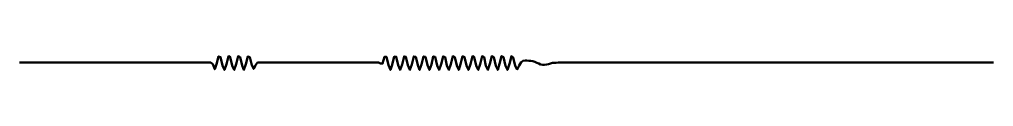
# Model space of a CAD drawing. Extents: x -47 to 452, y 172 to 669.
# Drawn here: x -47.1 to 451.9, y 322.3 to 329.4 of the extents above; entities that cross this region are included whole.
import ezdxf

# ---------------------------------------------------------------- set-up
doc = ezdxf.new("R2010")
doc.units = 0
doc.header["$MEASUREMENT"] = 0
doc.layers.add('Capa 1', color=7, linetype='Continuous', lineweight=0)

# ---------------------------------------------------------------- blocks, each defined once
blk = doc.blocks.new('Block_0')
at = {"layer": 'Capa 1', "color": 18, "lineweight": 50, "true_color": 0x000000}
blk.add_open_spline([(-47.14, 326.06), (-47.14, 326.06), (-46.14, 326.06), (-46.14, 326.06), (-46.14, 326.06), (-45.14, 326.06), (-45.14, 326.06), (-45.14, 326.06), (-44.14, 326.06), (-44.14, 326.06), (-44.14, 326.06), (-43.14, 326.06), (-43.14, 326.06), (-43.14, 326.06), (-42.14, 326.06), (-42.14, 326.06), (-42.14, 326.06), (-41.14, 326.06), (-41.14, 326.06), (-41.14, 326.06), (-40.14, 326.06), (-40.14, 326.06), (-40.14, 326.06), (-39.14, 326.06), (-39.14, 326.06), (-39.14, 326.06), (-38.14, 326.06), (-38.14, 326.06), (-38.14, 326.06), (-37.14, 326.06), (-37.14, 326.06), (-37.14, 326.06), (-36.14, 326.06), (-36.14, 326.06), (-36.14, 326.06), (-35.14, 326.06), (-35.14, 326.06), (-35.14, 326.06), (-34.14, 326.06), (-34.14, 326.06), (-34.14, 326.06), (-33.14, 326.06), (-33.14, 326.06), (-33.14, 326.06), (-32.14, 326.06), (-32.14, 326.06), (-32.14, 326.06), (-31.14, 326.06), (-31.14, 326.06), (-31.14, 326.06), (-30.14, 326.06), (-30.14, 326.06), (-30.14, 326.06), (-29.14, 326.06), (-29.14, 326.06), (-29.14, 326.06), (-28.14, 326.06), (-28.14, 326.06), (-28.14, 326.06), (-27.14, 326.06), (-27.14, 326.06), (-27.14, 326.06), (-26.14, 326.06), (-26.14, 326.06), (-26.14, 326.06), (-25.14, 326.06), (-25.14, 326.06), (-25.14, 326.06), (-24.14, 326.06), (-24.14, 326.06), (-24.14, 326.06), (-23.14, 326.06), (-23.14, 326.06), (-23.14, 326.06), (-22.14, 326.06), (-22.14, 326.06), (-22.14, 326.06), (-21.14, 326.06), (-21.14, 326.06), (-21.14, 326.06), (-20.14, 326.06), (-20.14, 326.06), (-20.14, 326.06), (-19.14, 326.06), (-19.14, 326.06), (-19.14, 326.06), (-18.14, 326.06), (-18.14, 326.06), (-18.14, 326.06), (-17.14, 326.06), (-17.14, 326.06), (-17.14, 326.06), (-16.14, 326.06), (-16.14, 326.06), (-16.14, 326.06), (-15.14, 326.06), (-15.14, 326.06), (-15.14, 326.06), (-14.14, 326.06), (-14.14, 326.06), (-14.14, 326.06), (-13.14, 326.06), (-13.14, 326.06), (-13.14, 326.06), (-12.14, 326.06), (-12.14, 326.06), (-12.14, 326.06), (-11.14, 326.06), (-11.14, 326.06), (-11.14, 326.06), (-10.14, 326.06), (-10.14, 326.06), (-10.14, 326.06), (-9.14, 326.06), (-9.14, 326.06), (-9.14, 326.06), (-8.14, 326.06), (-8.14, 326.06), (-8.14, 326.06), (-7.14, 326.06), (-7.14, 326.06), (-7.14, 326.06), (-6.14, 326.06), (-6.14, 326.06), (-6.14, 326.06), (-5.14, 326.06), (-5.14, 326.06), (-5.14, 326.06), (-4.14, 326.06), (-4.14, 326.06), (-4.14, 326.06), (-3.14, 326.06), (-3.14, 326.06), (-3.14, 326.06), (-2.14, 326.06), (-2.14, 326.06), (-2.14, 326.06), (-1.14, 326.06), (-1.14, 326.06), (-1.14, 326.06), (-0.14, 326.06), (-0.14, 326.06), (-0.14, 326.06), (0.86, 326.06), (0.86, 326.06), (0.86, 326.06), (1.86, 326.06), (1.86, 326.06), (1.86, 326.06), (2.86, 326.06), (2.86, 326.06), (2.86, 326.06), (3.86, 326.06), (3.86, 326.06), (3.86, 326.06), (4.86, 326.06), (4.86, 326.06), (4.86, 326.06), (5.86, 326.06), (5.86, 326.06), (5.86, 326.06), (6.86, 326.06), (6.86, 326.06), (6.86, 326.06), (7.86, 326.06), (7.86, 326.06), (7.86, 326.06), (8.86, 326.06), (8.86, 326.06), (8.86, 326.06), (9.86, 326.06), (9.86, 326.06), (9.86, 326.06), (10.86, 326.06), (10.86, 326.06), (10.86, 326.06), (11.86, 326.06), (11.86, 326.06), (11.86, 326.06), (12.86, 326.06), (12.86, 326.06), (12.86, 326.06), (13.86, 326.06), (13.86, 326.06), (13.86, 326.06), (14.86, 326.06), (14.86, 326.06), (14.86, 326.06), (15.86, 326.06), (15.86, 326.06), (15.86, 326.06), (16.86, 326.06), (16.86, 326.06), (16.86, 326.06), (17.86, 326.06), (17.86, 326.06), (17.86, 326.06), (18.86, 326.06), (18.86, 326.06), (18.86, 326.06), (19.86, 326.06), (19.86, 326.06), (19.86, 326.06), (20.86, 326.06), (20.86, 326.06), (20.86, 326.06), (21.86, 326.06), (21.86, 326.06), (21.86, 326.06), (22.86, 326.06), (22.86, 326.06), (22.86, 326.06), (23.86, 326.06), (23.86, 326.06), (23.86, 326.06), (24.86, 326.06), (24.86, 326.06), (24.86, 326.06), (25.86, 326.06), (25.86, 326.06), (25.86, 326.06), (26.86, 326.06), (26.86, 326.06), (26.86, 326.06), (27.86, 326.06), (27.86, 326.06), (27.86, 326.06), (28.86, 326.06), (28.86, 326.06), (28.86, 326.06), (29.86, 326.06), (29.86, 326.06), (29.86, 326.06), (30.86, 326.06), (30.86, 326.06), (30.86, 326.06), (31.86, 326.06), (31.86, 326.06), (31.86, 326.06), (32.86, 326.06), (32.86, 326.06), (32.86, 326.06), (33.86, 326.06), (33.86, 326.06), (33.86, 326.06), (34.86, 326.06), (34.86, 326.06), (34.86, 326.06), (35.86, 326.06), (35.86, 326.06), (35.86, 326.06), (36.86, 326.06), (36.86, 326.06), (36.86, 326.06), (37.86, 326.06), (37.86, 326.06), (37.86, 326.06), (38.86, 326.06), (38.86, 326.06), (38.86, 326.06), (39.86, 326.06), (39.86, 326.06), (39.86, 326.06), (40.86, 326.06), (40.86, 326.06), (40.86, 326.06), (41.86, 326.06), (41.86, 326.06), (41.86, 326.06), (42.86, 326.06), (42.86, 326.06), (42.86, 326.06), (43.86, 326.06), (43.86, 326.06), (43.86, 326.06), (44.86, 326.06), (44.86, 326.06), (44.86, 326.06), (45.86, 326.06), (45.86, 326.06), (45.86, 326.06), (46.86, 326.06), (46.86, 326.06), (46.86, 326.06), (47.86, 326.06), (47.86, 326.06), (47.86, 326.06), (48.86, 326.06), (48.86, 326.06), (48.86, 326.06), (49.86, 326.06), (49.86, 326.06), (49.86, 326.06), (50.86, 326.06), (50.86, 326.06), (50.86, 326.06), (51.86, 325.33), (51.86, 325.33), (51.86, 325.33), (52.86, 322.61), (52.86, 322.61), (52.86, 322.61), (53.86, 325.2), (53.86, 325.2), (53.86, 325.2), (54.86, 329.28), (54.86, 329.28), (54.86, 329.28), (55.86, 328.92), (55.86, 328.92), (55.86, 328.92), (56.86, 324.62), (56.86, 324.62), (56.86, 324.62), (57.86, 322.3), (57.86, 322.3), (57.86, 322.3), (58.86, 325.19), (58.86, 325.19), (58.86, 325.19), (59.86, 329.29), (59.86, 329.29), (59.86, 329.29), (60.86, 328.91), (60.86, 328.91), (60.86, 328.91), (61.86, 324.58), (61.86, 324.58), (61.86, 324.58), (62.86, 322.3), (62.86, 322.3), (62.86, 322.3), (63.86, 325.23), (63.86, 325.23), (63.86, 325.23), (64.86, 329.31), (64.86, 329.31), (64.86, 329.31), (65.86, 328.89), (65.86, 328.89), (65.86, 328.89), (66.86, 324.55), (66.86, 324.55), (66.86, 324.55), (67.86, 322.3), (67.86, 322.3), (67.86, 322.3), (68.86, 325.26), (68.86, 325.26), (68.86, 325.26), (69.86, 329.24), (69.86, 329.24), (69.86, 329.24), (70.86, 328.92), (70.86, 328.92), (70.86, 328.92), (71.86, 324.71), (71.86, 324.71), (71.86, 324.71), (72.86, 322.81), (72.86, 322.81), (72.86, 322.81), (73.86, 324.74), (73.86, 324.74), (73.86, 324.74), (74.86, 326.06), (74.86, 326.06), (74.86, 326.06), (75.86, 326.06), (75.86, 326.06), (75.86, 326.06), (76.86, 326.06), (76.86, 326.06), (76.86, 326.06), (77.86, 326.06), (77.86, 326.06), (77.86, 326.06), (78.86, 326.06), (78.86, 326.06), (78.86, 326.06), (79.86, 326.06), (79.86, 326.06), (79.86, 326.06), (80.86, 326.06), (80.86, 326.06), (80.86, 326.06), (81.86, 326.06), (81.86, 326.06), (81.86, 326.06), (82.86, 326.06), (82.86, 326.06), (82.86, 326.06), (83.86, 326.06), (83.86, 326.06), (83.86, 326.06), (84.86, 326.06), (84.86, 326.06), (84.86, 326.06), (85.86, 326.06), (85.86, 326.06), (85.86, 326.06), (86.86, 326.06), (86.86, 326.06), (86.86, 326.06), (87.86, 326.06), (87.86, 326.06), (87.86, 326.06), (88.86, 326.06), (88.86, 326.06), (88.86, 326.06), (89.86, 326.06), (89.86, 326.06), (89.86, 326.06), (90.86, 326.06), (90.86, 326.06), (90.86, 326.06), (91.86, 326.06), (91.86, 326.06), (91.86, 326.06), (92.86, 326.06), (92.86, 326.06), (92.86, 326.06), (93.86, 326.06), (93.86, 326.06), (93.86, 326.06), (94.86, 326.06), (94.86, 326.06), (94.86, 326.06), (95.86, 326.06), (95.86, 326.06), (95.86, 326.06), (96.86, 326.06), (96.86, 326.06), (96.86, 326.06), (97.86, 326.06), (97.86, 326.06), (97.86, 326.06), (98.86, 326.06), (98.86, 326.06), (98.86, 326.06), (99.86, 326.06), (99.86, 326.06), (99.86, 326.06), (100.86, 326.06), (100.86, 326.06), (100.86, 326.06), (101.86, 326.06), (101.86, 326.06), (101.86, 326.06), (102.86, 326.06), (102.86, 326.06), (102.86, 326.06), (103.86, 326.06), (103.86, 326.06), (103.86, 326.06), (104.86, 326.06), (104.86, 326.06), (104.86, 326.06), (105.86, 326.06), (105.86, 326.06), (105.86, 326.06), (106.86, 326.06), (106.86, 326.06), (106.86, 326.06), (107.86, 326.06), (107.86, 326.06), (107.86, 326.06), (108.86, 326.06), (108.86, 326.06), (108.86, 326.06), (109.86, 326.06), (109.86, 326.06), (109.86, 326.06), (110.86, 326.06), (110.86, 326.06), (110.86, 326.06), (111.86, 326.06), (111.86, 326.06), (111.86, 326.06), (112.86, 326.06), (112.86, 326.06), (112.86, 326.06), (113.86, 326.06), (113.86, 326.06), (113.86, 326.06), (114.86, 326.06), (114.86, 326.06), (114.86, 326.06), (115.86, 326.06), (115.86, 326.06), (115.86, 326.06), (116.86, 326.06), (116.86, 326.06), (116.86, 326.06), (117.86, 326.06), (117.86, 326.06), (117.86, 326.06), (118.86, 326.06), (118.86, 326.06), (118.86, 326.06), (119.86, 326.06), (119.86, 326.06), (119.86, 326.06), (120.86, 326.06), (120.86, 326.06), (120.86, 326.06), (121.86, 326.06), (121.86, 326.06), (121.86, 326.06), (122.86, 326.06), (122.86, 326.06), (122.86, 326.06), (123.86, 326.06), (123.86, 326.06), (123.86, 326.06), (124.86, 326.06), (124.86, 326.06), (124.86, 326.06), (125.86, 326.06), (125.86, 326.06), (125.86, 326.06), (126.86, 326.06), (126.86, 326.06), (126.86, 326.06), (127.86, 326.06), (127.86, 326.06), (127.86, 326.06), (128.86, 326.06), (128.86, 326.06), (128.86, 326.06), (129.86, 326.06), (129.86, 326.06), (129.86, 326.06), (130.86, 326.06), (130.86, 326.06), (130.86, 326.06), (131.86, 326.06), (131.86, 326.06), (131.86, 326.06), (132.86, 326.06), (132.86, 326.06), (132.86, 326.06), (133.86, 326.06), (133.86, 326.06), (133.86, 326.06), (134.86, 326.06), (134.86, 326.06), (134.86, 326.06), (135.86, 326.06), (135.86, 326.06), (135.86, 326.06), (136.86, 326.06), (136.86, 326.06), (136.86, 326.06), (137.86, 325.6), (137.86, 325.6), (137.86, 325.6), (138.86, 325.54), (138.86, 325.54), (138.86, 325.54), (139.86, 328.99), (139.86, 328.99), (139.86, 328.99), (140.86, 329.05), (140.86, 329.05), (140.86, 329.05), (141.86, 324.81), (141.86, 324.81), (141.86, 324.81), (142.86, 322.29), (142.86, 322.29), (142.86, 322.29), (143.86, 324.99), (143.86, 324.99), (143.86, 324.99), (144.86, 329.18), (144.86, 329.18), (144.86, 329.18), (145.86, 329.05), (145.86, 329.05), (145.86, 329.05), (146.86, 324.78), (146.86, 324.78), (146.86, 324.78), (147.86, 322.29), (147.86, 322.29), (147.86, 322.29), (148.86, 325.03), (148.86, 325.03), (148.86, 325.03), (149.86, 329.2), (149.86, 329.2), (149.86, 329.2), (150.86, 329.02), (150.86, 329.02), (150.86, 329.02), (151.86, 324.74), (151.86, 324.74), (151.86, 324.74), (152.86, 322.29), (152.86, 322.29), (152.86, 322.29), (153.86, 325.06), (153.86, 325.06), (153.86, 325.06), (154.86, 329.22), (154.86, 329.22), (154.86, 329.22), (155.86, 329), (155.86, 329), (155.86, 329), (156.86, 324.7), (156.86, 324.7), (156.86, 324.7), (157.86, 322.29), (157.86, 322.29), (157.86, 322.29), (158.86, 325.1), (158.86, 325.1), (158.86, 325.1), (159.86, 329.24), (159.86, 329.24), (159.86, 329.24), (160.86, 328.97), (160.86, 328.97), (160.86, 328.97), (161.86, 324.67), (161.86, 324.67), (161.86, 324.67), (162.86, 322.29), (162.86, 322.29), (162.86, 322.29), (163.86, 325.14), (163.86, 325.14), (163.86, 325.14), (164.86, 329.26), (164.86, 329.26), (164.86, 329.26), (165.86, 328.95), (165.86, 328.95), (165.86, 328.95), (166.86, 324.63), (166.86, 324.63), (166.86, 324.63), (167.86, 322.29), (167.86, 322.29), (167.86, 322.29), (168.86, 325.17), (168.86, 325.17), (168.86, 325.17), (169.86, 329.28), (169.86, 329.28), (169.86, 329.28), (170.86, 328.92), (170.86, 328.92), (170.86, 328.92), (171.86, 324.6), (171.86, 324.6), (171.86, 324.6), (172.86, 322.3), (172.86, 322.3), (172.86, 322.3), (173.86, 325.21), (173.86, 325.21), (173.86, 325.21), (174.86, 329.3), (174.86, 329.3), (174.86, 329.3), (175.86, 328.9), (175.86, 328.9), (175.86, 328.9), (176.86, 324.56), (176.86, 324.56), (176.86, 324.56), (177.86, 322.3), (177.86, 322.3), (177.86, 322.3), (178.86, 325.25), (178.86, 325.25), (178.86, 325.25), (179.86, 329.32), (179.86, 329.32), (179.86, 329.32), (180.86, 328.87), (180.86, 328.87), (180.86, 328.87), (181.86, 324.53), (181.86, 324.53), (181.86, 324.53), (182.86, 322.31), (182.86, 322.31), (182.86, 322.31), (183.86, 325.29), (183.86, 325.29), (183.86, 325.29), (184.86, 329.34), (184.86, 329.34), (184.86, 329.34), (185.86, 328.85), (185.86, 328.85), (185.86, 328.85), (186.86, 324.49), (186.86, 324.49), (186.86, 324.49), (187.86, 322.31), (187.86, 322.31), (187.86, 322.31), (188.86, 325.32), (188.86, 325.32), (188.86, 325.32), (189.86, 329.36), (189.86, 329.36), (189.86, 329.36), (190.86, 328.82), (190.86, 328.82), (190.86, 328.82), (191.86, 324.46), (191.86, 324.46), (191.86, 324.46), (192.86, 322.31), (192.86, 322.31), (192.86, 322.31), (193.86, 325.36), (193.86, 325.36), (193.86, 325.36), (194.86, 329.38), (194.86, 329.38), (194.86, 329.38), (195.86, 328.8), (195.86, 328.8), (195.86, 328.8), (196.86, 324.42), (196.86, 324.42), (196.86, 324.42), (197.86, 322.32), (197.86, 322.32), (197.86, 322.32), (198.86, 325.4), (198.86, 325.4), (198.86, 325.4), (199.86, 329.4), (199.86, 329.4), (199.86, 329.4), (200.86, 328.77), (200.86, 328.77), (200.86, 328.77), (201.86, 324.39), (201.86, 324.39), (201.86, 324.39), (202.86, 322.32), (202.86, 322.32), (202.86, 322.32), (203.86, 325.44), (203.86, 325.44), (203.86, 325.44), (204.86, 329.41), (204.86, 329.41), (204.86, 329.41), (205.86, 328.74), (205.86, 328.74), (205.86, 328.74), (206.86, 324.39), (206.86, 324.39), (206.86, 324.39), (207.86, 322.57), (207.86, 322.57), (207.86, 322.57), (208.86, 324.53), (208.86, 324.53), (208.86, 324.53), (209.86, 326.33), (209.86, 326.33), (209.86, 326.33), (210.86, 326.99), (210.86, 326.99), (210.86, 326.99), (211.86, 327.12), (211.86, 327.12), (211.86, 327.12), (212.86, 327.11), (212.86, 327.11), (212.86, 327.11), (213.86, 327.03), (213.86, 327.03), (213.86, 327.03), (214.86, 326.88), (214.86, 326.88), (214.86, 326.88), (215.86, 326.78), (215.86, 326.78), (215.86, 326.78), (216.86, 326.47), (216.86, 326.47), (216.86, 326.47), (217.86, 326.01), (217.86, 326.01), (217.86, 326.01), (218.86, 325.54), (218.86, 325.54), (218.86, 325.54), (219.86, 325.15), (219.86, 325.15), (219.86, 325.15), (220.86, 324.92), (220.86, 324.92), (220.86, 324.92), (221.86, 324.91), (221.86, 324.91), (221.86, 324.91), (222.86, 325.07), (222.86, 325.07), (222.86, 325.07), (223.86, 325.32), (223.86, 325.32), (223.86, 325.32), (224.86, 325.67), (224.86, 325.67), (224.86, 325.67), (225.86, 325.88), (225.86, 325.88), (225.86, 325.88), (226.86, 325.95), (226.86, 325.95), (226.86, 325.95), (227.86, 326), (227.86, 326), (227.86, 326), (228.86, 326.03), (228.86, 326.03), (228.86, 326.03), (229.86, 326.05), (229.86, 326.05), (229.86, 326.05), (230.86, 326.06), (230.86, 326.06), (230.86, 326.06), (231.86, 326.06), (231.86, 326.06), (231.86, 326.06), (232.86, 326.06), (232.86, 326.06), (232.86, 326.06), (233.86, 326.06), (233.86, 326.06), (233.86, 326.06), (234.86, 326.06), (234.86, 326.06), (234.86, 326.06), (235.86, 326.06), (235.86, 326.06), (235.86, 326.06), (236.86, 326.06), (236.86, 326.06), (236.86, 326.06), (237.86, 326.06), (237.86, 326.06), (237.86, 326.06), (238.86, 326.06), (238.86, 326.06), (238.86, 326.06), (239.86, 326.06), (239.86, 326.06), (239.86, 326.06), (240.86, 326.06), (240.86, 326.06), (240.86, 326.06), (241.86, 326.06), (241.86, 326.06), (241.86, 326.06), (242.86, 326.06), (242.86, 326.06), (242.86, 326.06), (243.86, 326.06), (243.86, 326.06), (243.86, 326.06), (244.86, 326.06), (244.86, 326.06), (244.86, 326.06), (245.86, 326.06), (245.86, 326.06), (245.86, 326.06), (246.86, 326.06), (246.86, 326.06), (246.86, 326.06), (247.86, 326.06), (247.86, 326.06), (247.86, 326.06), (248.86, 326.06), (248.86, 326.06), (248.86, 326.06), (249.86, 326.06), (249.86, 326.06), (249.86, 326.06), (250.86, 326.06), (250.86, 326.06), (250.86, 326.06), (251.86, 326.06), (251.86, 326.06), (251.86, 326.06), (252.86, 326.06), (252.86, 326.06), (252.86, 326.06), (253.86, 326.06), (253.86, 326.06), (253.86, 326.06), (254.86, 326.06), (254.86, 326.06), (254.86, 326.06), (255.86, 326.06), (255.86, 326.06), (255.86, 326.06), (256.86, 326.06), (256.86, 326.06), (256.86, 326.06), (257.86, 326.06), (257.86, 326.06), (257.86, 326.06), (258.86, 326.06), (258.86, 326.06), (258.86, 326.06), (259.86, 326.06), (259.86, 326.06), (259.86, 326.06), (260.86, 326.06), (260.86, 326.06), (260.86, 326.06), (261.86, 326.06), (261.86, 326.06), (261.86, 326.06), (262.86, 326.06), (262.86, 326.06), (262.86, 326.06), (263.86, 326.06), (263.86, 326.06), (263.86, 326.06), (264.86, 326.06), (264.86, 326.06), (264.86, 326.06), (265.86, 326.06), (265.86, 326.06), (265.86, 326.06), (266.86, 326.06), (266.86, 326.06), (266.86, 326.06), (267.86, 326.06), (267.86, 326.06), (267.86, 326.06), (268.86, 326.06), (268.86, 326.06), (268.86, 326.06), (269.86, 326.06), (269.86, 326.06), (269.86, 326.06), (270.86, 326.06), (270.86, 326.06), (270.86, 326.06), (271.86, 326.06), (271.86, 326.06), (271.86, 326.06), (272.86, 326.06), (272.86, 326.06), (272.86, 326.06), (273.86, 326.06), (273.86, 326.06), (273.86, 326.06), (274.86, 326.06), (274.86, 326.06), (274.86, 326.06), (275.86, 326.06), (275.86, 326.06), (275.86, 326.06), (276.86, 326.06), (276.86, 326.06), (276.86, 326.06), (277.86, 326.06), (277.86, 326.06), (277.86, 326.06), (278.86, 326.06), (278.86, 326.06), (278.86, 326.06), (279.86, 326.06), (279.86, 326.06), (279.86, 326.06), (280.86, 326.06), (280.86, 326.06), (280.86, 326.06), (281.86, 326.06), (281.86, 326.06), (281.86, 326.06), (282.86, 326.06), (282.86, 326.06), (282.86, 326.06), (283.86, 326.06), (283.86, 326.06), (283.86, 326.06), (284.86, 326.06), (284.86, 326.06), (284.86, 326.06), (285.86, 326.06), (285.86, 326.06), (285.86, 326.06), (286.86, 326.06), (286.86, 326.06), (286.86, 326.06), (287.86, 326.06), (287.86, 326.06), (287.86, 326.06), (288.86, 326.06), (288.86, 326.06), (288.86, 326.06), (289.86, 326.06), (289.86, 326.06), (289.86, 326.06), (290.86, 326.06), (290.86, 326.06), (290.86, 326.06), (291.86, 326.06), (291.86, 326.06), (291.86, 326.06), (292.86, 326.06), (292.86, 326.06), (292.86, 326.06), (293.86, 326.06), (293.86, 326.06), (293.86, 326.06), (294.86, 326.06), (294.86, 326.06), (294.86, 326.06), (295.86, 326.06), (295.86, 326.06), (295.86, 326.06), (296.86, 326.06), (296.86, 326.06), (296.86, 326.06), (297.86, 326.06), (297.86, 326.06), (297.86, 326.06), (298.86, 326.06), (298.86, 326.06), (298.86, 326.06), (299.86, 326.06), (299.86, 326.06), (299.86, 326.06), (300.86, 326.06), (300.86, 326.06), (300.86, 326.06), (301.86, 326.06), (301.86, 326.06), (301.86, 326.06), (302.86, 326.06), (302.86, 326.06), (302.86, 326.06), (303.86, 326.06), (303.86, 326.06), (303.86, 326.06), (304.86, 326.06), (304.86, 326.06), (304.86, 326.06), (305.86, 326.06), (305.86, 326.06), (305.86, 326.06), (306.86, 326.06), (306.86, 326.06), (306.86, 326.06), (307.86, 326.06), (307.86, 326.06), (307.86, 326.06), (308.86, 326.06), (308.86, 326.06), (308.86, 326.06), (309.86, 326.06), (309.86, 326.06), (309.86, 326.06), (310.86, 326.06), (310.86, 326.06), (310.86, 326.06), (311.86, 326.06), (311.86, 326.06), (311.86, 326.06), (312.86, 326.06), (312.86, 326.06), (312.86, 326.06), (313.86, 326.06), (313.86, 326.06), (313.86, 326.06), (314.86, 326.06), (314.86, 326.06), (314.86, 326.06), (315.86, 326.06), (315.86, 326.06), (315.86, 326.06), (316.86, 326.06), (316.86, 326.06), (316.86, 326.06), (317.86, 326.06), (317.86, 326.06), (317.86, 326.06), (318.86, 326.06), (318.86, 326.06), (318.86, 326.06), (319.86, 326.06), (319.86, 326.06), (319.86, 326.06), (320.86, 326.06), (320.86, 326.06), (320.86, 326.06), (321.86, 326.06), (321.86, 326.06), (321.86, 326.06), (322.86, 326.06), (322.86, 326.06), (322.86, 326.06), (323.86, 326.06), (323.86, 326.06), (323.86, 326.06), (324.86, 326.06), (324.86, 326.06), (324.86, 326.06), (325.86, 326.06), (325.86, 326.06), (325.86, 326.06), (326.86, 326.06), (326.86, 326.06), (326.86, 326.06), (327.86, 326.06), (327.86, 326.06), (327.86, 326.06), (328.86, 326.06), (328.86, 326.06), (328.86, 326.06), (329.86, 326.06), (329.86, 326.06), (329.86, 326.06), (330.86, 326.06), (330.86, 326.06), (330.86, 326.06), (331.86, 326.06), (331.86, 326.06), (331.86, 326.06), (332.86, 326.06), (332.86, 326.06), (332.86, 326.06), (333.86, 326.06), (333.86, 326.06), (333.86, 326.06), (334.86, 326.06), (334.86, 326.06), (334.86, 326.06), (335.86, 326.06), (335.86, 326.06), (335.86, 326.06), (336.86, 326.06), (336.86, 326.06), (336.86, 326.06), (337.86, 326.06), (337.86, 326.06), (337.86, 326.06), (338.86, 326.06), (338.86, 326.06), (338.86, 326.06), (339.86, 326.06), (339.86, 326.06), (339.86, 326.06), (340.86, 326.06), (340.86, 326.06), (340.86, 326.06), (341.86, 326.06), (341.86, 326.06), (341.86, 326.06), (342.86, 326.06), (342.86, 326.06), (342.86, 326.06), (343.86, 326.06), (343.86, 326.06), (343.86, 326.06), (344.86, 326.06), (344.86, 326.06), (344.86, 326.06), (345.86, 326.06), (345.86, 326.06), (345.86, 326.06), (346.86, 326.06), (346.86, 326.06), (346.86, 326.06), (347.86, 326.06), (347.86, 326.06), (347.86, 326.06), (348.86, 326.06), (348.86, 326.06), (348.86, 326.06), (349.86, 326.06), (349.86, 326.06), (349.86, 326.06), (350.86, 326.06), (350.86, 326.06), (350.86, 326.06), (351.86, 326.06), (351.86, 326.06), (351.86, 326.06), (352.86, 326.06), (352.86, 326.06), (352.86, 326.06), (353.86, 326.06), (353.86, 326.06), (353.86, 326.06), (354.86, 326.06), (354.86, 326.06), (354.86, 326.06), (355.86, 326.06), (355.86, 326.06), (355.86, 326.06), (356.86, 326.06), (356.86, 326.06), (356.86, 326.06), (357.86, 326.06), (357.86, 326.06), (357.86, 326.06), (358.86, 326.06), (358.86, 326.06), (358.86, 326.06), (359.86, 326.06), (359.86, 326.06), (359.86, 326.06), (360.86, 326.06), (360.86, 326.06), (360.86, 326.06), (361.86, 326.06), (361.86, 326.06), (361.86, 326.06), (362.86, 326.06), (362.86, 326.06), (362.86, 326.06), (363.86, 326.06), (363.86, 326.06), (363.86, 326.06), (364.86, 326.06), (364.86, 326.06), (364.86, 326.06), (365.86, 326.06), (365.86, 326.06), (365.86, 326.06), (366.86, 326.06), (366.86, 326.06), (366.86, 326.06), (367.86, 326.06), (367.86, 326.06), (367.86, 326.06), (368.86, 326.06), (368.86, 326.06), (368.86, 326.06), (369.86, 326.06), (369.86, 326.06), (369.86, 326.06), (370.86, 326.06), (370.86, 326.06), (370.86, 326.06), (371.86, 326.06), (371.86, 326.06), (371.86, 326.06), (372.86, 326.06), (372.86, 326.06), (372.86, 326.06), (373.86, 326.06), (373.86, 326.06), (373.86, 326.06), (374.86, 326.06), (374.86, 326.06), (374.86, 326.06), (375.86, 326.06), (375.86, 326.06), (375.86, 326.06), (376.86, 326.06), (376.86, 326.06), (376.86, 326.06), (377.86, 326.06), (377.86, 326.06), (377.86, 326.06), (378.86, 326.06), (378.86, 326.06), (378.86, 326.06), (379.86, 326.06), (379.86, 326.06), (379.86, 326.06), (380.86, 326.06), (380.86, 326.06), (380.86, 326.06), (381.86, 326.06), (381.86, 326.06), (381.86, 326.06), (382.86, 326.06), (382.86, 326.06), (382.86, 326.06), (383.86, 326.06), (383.86, 326.06), (383.86, 326.06), (384.86, 326.06), (384.86, 326.06), (384.86, 326.06), (385.86, 326.06), (385.86, 326.06), (385.86, 326.06), (386.86, 326.06), (386.86, 326.06), (386.86, 326.06), (387.86, 326.06), (387.86, 326.06), (387.86, 326.06), (388.86, 326.06), (388.86, 326.06), (388.86, 326.06), (389.86, 326.06), (389.86, 326.06), (389.86, 326.06), (390.86, 326.06), (390.86, 326.06), (390.86, 326.06), (391.86, 326.06), (391.86, 326.06), (391.86, 326.06), (392.86, 326.06), (392.86, 326.06), (392.86, 326.06), (393.86, 326.06), (393.86, 326.06), (393.86, 326.06), (394.86, 326.06), (394.86, 326.06), (394.86, 326.06), (395.86, 326.06), (395.86, 326.06), (395.86, 326.06), (396.86, 326.06), (396.86, 326.06), (396.86, 326.06), (397.86, 326.06), (397.86, 326.06), (397.86, 326.06), (398.86, 326.06), (398.86, 326.06), (398.86, 326.06), (399.86, 326.06), (399.86, 326.06), (399.86, 326.06), (400.86, 326.06), (400.86, 326.06), (400.86, 326.06), (401.86, 326.06), (401.86, 326.06), (401.86, 326.06), (402.86, 326.06), (402.86, 326.06), (402.86, 326.06), (403.86, 326.06), (403.86, 326.06), (403.86, 326.06), (404.86, 326.06), (404.86, 326.06), (404.86, 326.06), (405.86, 326.06), (405.86, 326.06), (405.86, 326.06), (406.86, 326.06), (406.86, 326.06), (406.86, 326.06), (407.86, 326.06), (407.86, 326.06), (407.86, 326.06), (408.86, 326.06), (408.86, 326.06), (408.86, 326.06), (409.86, 326.06), (409.86, 326.06), (409.86, 326.06), (410.86, 326.06), (410.86, 326.06), (410.86, 326.06), (411.86, 326.06), (411.86, 326.06), (411.86, 326.06), (412.86, 326.06), (412.86, 326.06), (412.86, 326.06), (413.86, 326.06), (413.86, 326.06), (413.86, 326.06), (414.86, 326.06), (414.86, 326.06), (414.86, 326.06), (415.86, 326.06), (415.86, 326.06), (415.86, 326.06), (416.86, 326.06), (416.86, 326.06), (416.86, 326.06), (417.86, 326.06), (417.86, 326.06), (417.86, 326.06), (418.86, 326.06), (418.86, 326.06), (418.86, 326.06), (419.86, 326.06), (419.86, 326.06), (419.86, 326.06), (420.86, 326.06), (420.86, 326.06), (420.86, 326.06), (421.86, 326.06), (421.86, 326.06), (421.86, 326.06), (422.86, 326.06), (422.86, 326.06), (422.86, 326.06), (423.86, 326.06), (423.86, 326.06), (423.86, 326.06), (424.86, 326.06), (424.86, 326.06), (424.86, 326.06), (425.86, 326.06), (425.86, 326.06), (425.86, 326.06), (426.86, 326.06), (426.86, 326.06), (426.86, 326.06), (427.86, 326.06), (427.86, 326.06), (427.86, 326.06), (428.86, 326.06), (428.86, 326.06), (428.86, 326.06), (429.86, 326.06), (429.86, 326.06), (429.86, 326.06), (430.86, 326.06), (430.86, 326.06), (430.86, 326.06), (431.86, 326.06), (431.86, 326.06), (431.86, 326.06), (432.86, 326.06), (432.86, 326.06), (432.86, 326.06), (433.86, 326.06), (433.86, 326.06), (433.86, 326.06), (434.86, 326.06), (434.86, 326.06), (434.86, 326.06), (435.86, 326.06), (435.86, 326.06), (435.86, 326.06), (436.86, 326.06), (436.86, 326.06), (436.86, 326.06), (437.86, 326.06), (437.86, 326.06), (437.86, 326.06), (438.86, 326.06), (438.86, 326.06), (438.86, 326.06), (439.86, 326.06), (439.86, 326.06), (439.86, 326.06), (440.86, 326.06), (440.86, 326.06), (440.86, 326.06), (441.86, 326.06), (441.86, 326.06), (441.86, 326.06), (442.86, 326.06), (442.86, 326.06), (442.86, 326.06), (443.86, 326.06), (443.86, 326.06), (443.86, 326.06), (444.86, 326.06), (444.86, 326.06), (444.86, 326.06), (445.86, 326.06), (445.86, 326.06), (445.86, 326.06), (446.86, 326.06), (446.86, 326.06), (446.86, 326.06), (447.86, 326.06), (447.86, 326.06), (447.86, 326.06), (448.86, 326.06), (448.86, 326.06), (448.86, 326.06), (449.86, 326.06), (449.86, 326.06), (449.86, 326.06), (450.86, 326.06), (450.86, 326.06), (450.86, 326.06), (451.86, 326.06), (451.86, 326.06)], degree=3, knots=[0, 0, 0, 0, 1, 1, 1, 2, 2, 2, 3, 3, 3, 4, 4, 4, 5, 5, 5, 6, 6, 6, 7, 7, 7, 8, 8, 8, 9, 9, 9, 10, 10, 10, 11, 11, 11, 12, 12, 12, 13, 13, 13, 14, 14, 14, 15, 15, 15, 16, 16, 16, 17, 17, 17, 18, 18, 18, 19, 19, 19, 20, 20, 20, 21, 21, 21, 22, 22, 22, 23, 23, 23, 24, 24, 24, 25, 25, 25, 26, 26, 26, 27, 27, 27, 28, 28, 28, 29, 29, 29, 30, 30, 30, 31, 31, 31, 32, 32, 32, 33, 33, 33, 34, 34, 34, 35, 35, 35, 36, 36, 36, 37, 37, 37, 38, 38, 38, 39, 39, 39, 40, 40, 40, 41, 41, 41, 42, 42, 42, 43, 43, 43, 44, 44, 44, 45, 45, 45, 46, 46, 46, 47, 47, 47, 48, 48, 48, 49, 49, 49, 50, 50, 50, 51, 51, 51, 52, 52, 52, 53, 53, 53, 54, 54, 54, 55, 55, 55, 56, 56, 56, 57, 57, 57, 58, 58, 58, 59, 59, 59, 60, 60, 60, 61, 61, 61, 62, 62, 62, 63, 63, 63, 64, 64, 64, 65, 65, 65, 66, 66, 66, 67, 67, 67, 68, 68, 68, 69, 69, 69, 70, 70, 70, 71, 71, 71, 72, 72, 72, 73, 73, 73, 74, 74, 74, 75, 75, 75, 76, 76, 76, 77, 77, 77, 78, 78, 78, 79, 79, 79, 80, 80, 80, 81, 81, 81, 82, 82, 82, 83, 83, 83, 84, 84, 84, 85, 85, 85, 86, 86, 86, 87, 87, 87, 88, 88, 88, 89, 89, 89, 90, 90, 90, 91, 91, 91, 92, 92, 92, 93, 93, 93, 94, 94, 94, 95, 95, 95, 96, 96, 96, 97, 97, 97, 98, 98, 98, 99, 99, 99, 100, 100, 100, 101, 101, 101, 102, 102, 102, 103, 103, 103, 104, 104, 104, 105, 105, 105, 106, 106, 106, 107, 107, 107, 108, 108, 108, 109, 109, 109, 110, 110, 110, 111, 111, 111, 112, 112, 112, 113, 113, 113, 114, 114, 114, 115, 115, 115, 116, 116, 116, 117, 117, 117, 118, 118, 118, 119, 119, 119, 120, 120, 120, 121, 121, 121, 122, 122, 122, 123, 123, 123, 124, 124, 124, 125, 125, 125, 126, 126, 126, 127, 127, 127, 128, 128, 128, 129, 129, 129, 130, 130, 130, 131, 131, 131, 132, 132, 132, 133, 133, 133, 134, 134, 134, 135, 135, 135, 136, 136, 136, 137, 137, 137, 138, 138, 138, 139, 139, 139, 140, 140, 140, 141, 141, 141, 142, 142, 142, 143, 143, 143, 144, 144, 144, 145, 145, 145, 146, 146, 146, 147, 147, 147, 148, 148, 148, 149, 149, 149, 150, 150, 150, 151, 151, 151, 152, 152, 152, 153, 153, 153, 154, 154, 154, 155, 155, 155, 156, 156, 156, 157, 157, 157, 158, 158, 158, 159, 159, 159, 160, 160, 160, 161, 161, 161, 162, 162, 162, 163, 163, 163, 164, 164, 164, 165, 165, 165, 166, 166, 166, 167, 167, 167, 168, 168, 168, 169, 169, 169, 170, 170, 170, 171, 171, 171, 172, 172, 172, 173, 173, 173, 174, 174, 174, 175, 175, 175, 176, 176, 176, 177, 177, 177, 178, 178, 178, 179, 179, 179, 180, 180, 180, 181, 181, 181, 182, 182, 182, 183, 183, 183, 184, 184, 184, 185, 185, 185, 186, 186, 186, 187, 187, 187, 188, 188, 188, 189, 189, 189, 190, 190, 190, 191, 191, 191, 192, 192, 192, 193, 193, 193, 194, 194, 194, 195, 195, 195, 196, 196, 196, 197, 197, 197, 198, 198, 198, 199, 199, 199, 200, 200, 200, 201, 201, 201, 202, 202, 202, 203, 203, 203, 204, 204, 204, 205, 205, 205, 206, 206, 206, 207, 207, 207, 208, 208, 208, 209, 209, 209, 210, 210, 210, 211, 211, 211, 212, 212, 212, 213, 213, 213, 214, 214, 214, 215, 215, 215, 216, 216, 216, 217, 217, 217, 218, 218, 218, 219, 219, 219, 220, 220, 220, 221, 221, 221, 222, 222, 222, 223, 223, 223, 224, 224, 224, 225, 225, 225, 226, 226, 226, 227, 227, 227, 228, 228, 228, 229, 229, 229, 230, 230, 230, 231, 231, 231, 232, 232, 232, 233, 233, 233, 234, 234, 234, 235, 235, 235, 236, 236, 236, 237, 237, 237, 238, 238, 238, 239, 239, 239, 240, 240, 240, 241, 241, 241, 242, 242, 242, 243, 243, 243, 244, 244, 244, 245, 245, 245, 246, 246, 246, 247, 247, 247, 248, 248, 248, 249, 249, 249, 250, 250, 250, 251, 251, 251, 252, 252, 252, 253, 253, 253, 254, 254, 254, 255, 255, 255, 256, 256, 256, 257, 257, 257, 258, 258, 258, 259, 259, 259, 260, 260, 260, 261, 261, 261, 262, 262, 262, 263, 263, 263, 264, 264, 264, 265, 265, 265, 266, 266, 266, 267, 267, 267, 268, 268, 268, 269, 269, 269, 270, 270, 270, 271, 271, 271, 272, 272, 272, 273, 273, 273, 274, 274, 274, 275, 275, 275, 276, 276, 276, 277, 277, 277, 278, 278, 278, 279, 279, 279, 280, 280, 280, 281, 281, 281, 282, 282, 282, 283, 283, 283, 284, 284, 284, 285, 285, 285, 286, 286, 286, 287, 287, 287, 288, 288, 288, 289, 289, 289, 290, 290, 290, 291, 291, 291, 292, 292, 292, 293, 293, 293, 294, 294, 294, 295, 295, 295, 296, 296, 296, 297, 297, 297, 298, 298, 298, 299, 299, 299, 300, 300, 300, 301, 301, 301, 302, 302, 302, 303, 303, 303, 304, 304, 304, 305, 305, 305, 306, 306, 306, 307, 307, 307, 308, 308, 308, 309, 309, 309, 310, 310, 310, 311, 311, 311, 312, 312, 312, 313, 313, 313, 314, 314, 314, 315, 315, 315, 316, 316, 316, 317, 317, 317, 318, 318, 318, 319, 319, 319, 320, 320, 320, 321, 321, 321, 322, 322, 322, 323, 323, 323, 324, 324, 324, 325, 325, 325, 326, 326, 326, 327, 327, 327, 328, 328, 328, 329, 329, 329, 330, 330, 330, 331, 331, 331, 332, 332, 332, 333, 333, 333, 334, 334, 334, 335, 335, 335, 336, 336, 336, 337, 337, 337, 338, 338, 338, 339, 339, 339, 340, 340, 340, 341, 341, 341, 342, 342, 342, 343, 343, 343, 344, 344, 344, 345, 345, 345, 346, 346, 346, 347, 347, 347, 348, 348, 348, 349, 349, 349, 350, 350, 350, 351, 351, 351, 352, 352, 352, 353, 353, 353, 354, 354, 354, 355, 355, 355, 356, 356, 356, 357, 357, 357, 358, 358, 358, 359, 359, 359, 360, 360, 360, 361, 361, 361, 362, 362, 362, 363, 363, 363, 364, 364, 364, 365, 365, 365, 366, 366, 366, 367, 367, 367, 368, 368, 368, 369, 369, 369, 370, 370, 370, 371, 371, 371, 372, 372, 372, 373, 373, 373, 374, 374, 374, 375, 375, 375, 376, 376, 376, 377, 377, 377, 378, 378, 378, 379, 379, 379, 380, 380, 380, 381, 381, 381, 382, 382, 382, 383, 383, 383, 384, 384, 384, 385, 385, 385, 386, 386, 386, 387, 387, 387, 388, 388, 388, 389, 389, 389, 390, 390, 390, 391, 391, 391, 392, 392, 392, 393, 393, 393, 394, 394, 394, 395, 395, 395, 396, 396, 396, 397, 397, 397, 398, 398, 398, 399, 399, 399, 400, 400, 400, 401, 401, 401, 402, 402, 402, 403, 403, 403, 404, 404, 404, 405, 405, 405, 406, 406, 406, 407, 407, 407, 408, 408, 408, 409, 409, 409, 410, 410, 410, 411, 411, 411, 412, 412, 412, 413, 413, 413, 414, 414, 414, 415, 415, 415, 416, 416, 416, 417, 417, 417, 418, 418, 418, 419, 419, 419, 420, 420, 420, 421, 421, 421, 422, 422, 422, 423, 423, 423, 424, 424, 424, 425, 425, 425, 426, 426, 426, 427, 427, 427, 428, 428, 428, 429, 429, 429, 430, 430, 430, 431, 431, 431, 432, 432, 432, 433, 433, 433, 434, 434, 434, 435, 435, 435, 436, 436, 436, 437, 437, 437, 438, 438, 438, 439, 439, 439, 440, 440, 440, 441, 441, 441, 442, 442, 442, 443, 443, 443, 444, 444, 444, 445, 445, 445, 446, 446, 446, 447, 447, 447, 448, 448, 448, 449, 449, 449, 450, 450, 450, 451, 451, 451, 452, 452, 452, 453, 453, 453, 454, 454, 454, 455, 455, 455, 456, 456, 456, 457, 457, 457, 458, 458, 458, 459, 459, 459, 460, 460, 460, 461, 461, 461, 462, 462, 462, 463, 463, 463, 464, 464, 464, 465, 465, 465, 466, 466, 466, 467, 467, 467, 468, 468, 468, 469, 469, 469, 470, 470, 470, 471, 471, 471, 472, 472, 472, 473, 473, 473, 474, 474, 474, 475, 475, 475, 476, 476, 476, 477, 477, 477, 478, 478, 478, 479, 479, 479, 480, 480, 480, 481, 481, 481, 482, 482, 482, 483, 483, 483, 484, 484, 484, 485, 485, 485, 486, 486, 486, 487, 487, 487, 488, 488, 488, 489, 489, 489, 490, 490, 490, 491, 491, 491, 492, 492, 492, 493, 493, 493, 494, 494, 494, 495, 495, 495, 496, 496, 496, 497, 497, 497, 498, 498, 498, 499, 499, 499, 499], dxfattribs=at)

msp = doc.modelspace()

# ---------------------------------------------------------------- block references
at = {"layer": 'Capa 1'}
msp.add_blockref('Block_0', (0, 0), dxfattribs=at)

doc.saveas('drawing.dxf')
